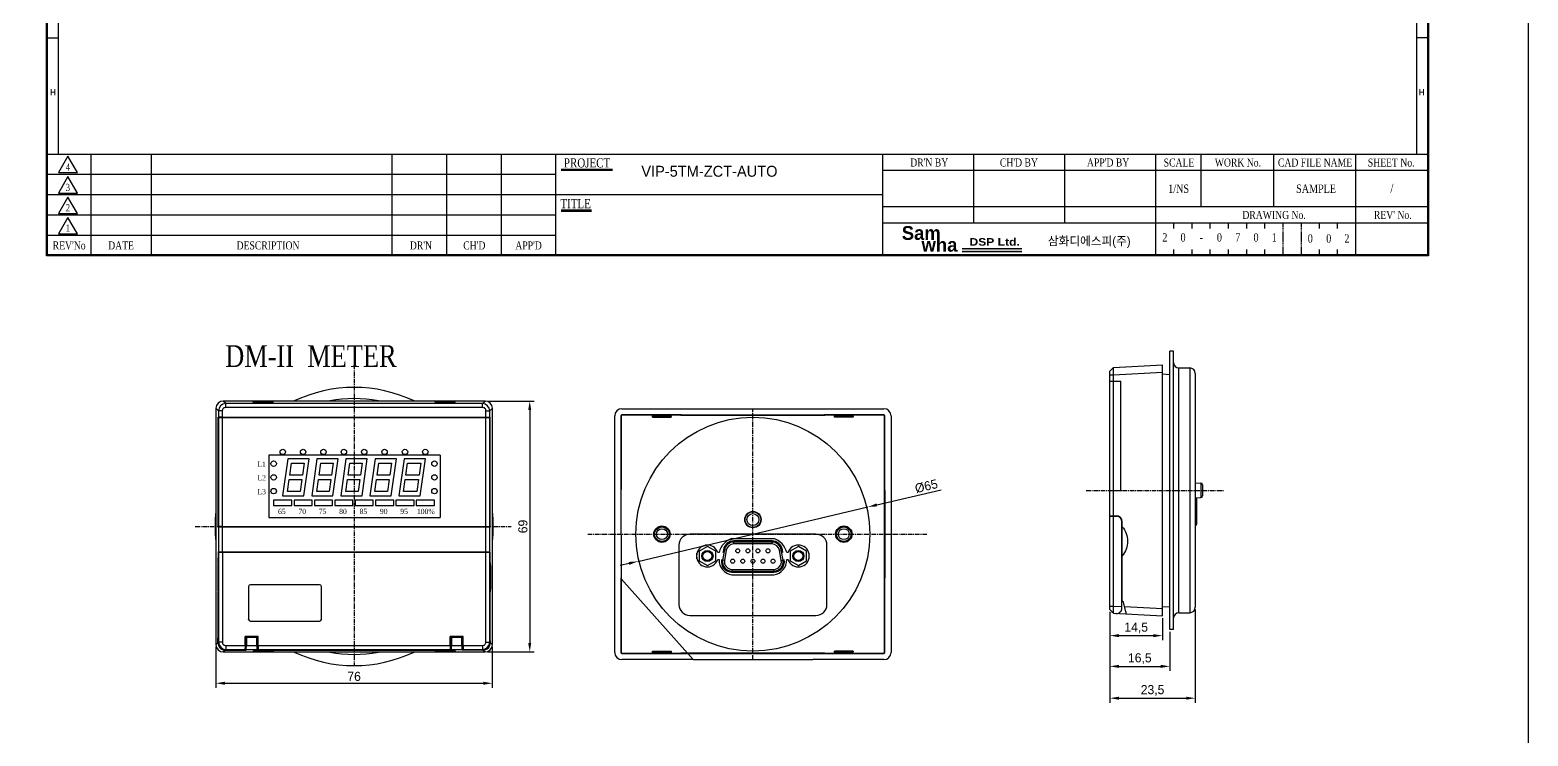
# Model space of a CAD drawing. Header units: millimetres. Extents: x 87 to 927, y 85 to 1088.
# Drawn here: x 515.2 to 927, y 572.7 to 766.8 of the extents above; entities that cross this region are included whole.
import ezdxf
from ezdxf.enums import TextEntityAlignment as Align

# ---------------------------------------------------------------- set-up
doc = ezdxf.new("R2010")
doc.units = ezdxf.units.MM
doc.linetypes.add('CENTER', pattern=[2, 1.25, -0.25, 0.25, -0.25])
doc.linetypes.add('HIDDEN', pattern=[0.375, 0.25, -0.125])
for name, color, linetype in [('02___PRT_ALL_AXES', 7, 'Continuous'), ('10', 1, 'Continuous'), ('20', 2, 'Continuous'), ('30', 3, 'Continuous'), ('40', 4, 'Continuous'), ('70', 7, 'Continuous'), ('ASHADE', 7, 'Continuous')]:
    doc.layers.add(name, color=color, linetype=linetype)
doc.styles.add('ghs', font='NGULIM.TTF')
doc.styles.add('SIMPLEX', font='SIMPLEX')
doc.styles.add('SS', font='batang.ttc', dxfattribs={"width": 0.8})
doc.styles.get("Standard").update_dxf_attribs({"font": 'BareunDotumPro1.ttf'})
doc.dimstyles.new('ISO-25', dxfattribs={"dimtxt": 2.5, "dimasz": 2.5, "dimexe": 1.25, "dimexo": 0.625, "dimtad": 1, "dimtxsty": 'Standard', "dimcen": 2.5, "dimadec": 0, "dimazin": 0, "dimtfac": 1, "dimtmove": 0, "dimatfit": 3, "dimfxl": 0, "dimarcsym": 0})

# ---------------------------------------------------------------- blocks, each defined once
blk = doc.blocks.new('*D7')
at = {"color": 0, "lineweight": -2}
for p, q in [((747.97, 636.27), (765.7, 640.46)), ((682.28, 620.76), (745.54, 635.7)), ((679.85, 620.19), (677.41, 619.61))]:
    blk.add_line(p, q, dxfattribs=at)
at = {"color": 0}
for points in [[(747.88, 636.68), (748.07, 635.87), (745.54, 635.7)], [(679.94, 619.78), (679.75, 620.59), (682.28, 620.76)]]:
    blk.add_solid(points, dxfattribs=at)
at = {"layer": 'Defpoints', "color": 0}
for p in [(745.54, 635.7), (682.28, 620.76)]:
    blk.add_point(p, dxfattribs=at)
at = {"color": 0, "insert": (761.59, 641.41), "char_height": 2.5, "attachment_point": 5, "rotation": 13.2846}
blk.add_mtext('%%c65', dxfattribs=at)
blk = doc.blocks.new('*D8')
at = {"color": 0, "lineweight": -2}
for p, q in [((812.04, 606.91), (812.04, 599.08)), ((826.54, 605.15), (826.54, 599.08)), ((814.54, 600.33), (824.04, 600.33))]:
    blk.add_line(p, q, dxfattribs=at)
at = {"color": 0}
for points in [[(814.54, 600.75), (814.54, 599.91), (812.04, 600.33)], [(824.04, 599.91), (824.04, 600.75), (826.54, 600.33)]]:
    blk.add_solid(points, dxfattribs=at)
at = {"layer": 'Defpoints', "color": 0}
for p in [(812.04, 607.53), (826.54, 605.77), (826.54, 600.33)]:
    blk.add_point(p, dxfattribs=at)
at = {"color": 0, "insert": (819.29, 602.44), "char_height": 2.5, "attachment_point": 5}
blk.add_mtext('14,5', dxfattribs=at)
blk = doc.blocks.new('*D9')
at = {"color": 0, "lineweight": -2}
for p, q in [((812.04, 606.91), (812.04, 590.64)), ((828.54, 601.4), (828.54, 590.64)), ((814.54, 591.89), (826.04, 591.89))]:
    blk.add_line(p, q, dxfattribs=at)
at = {"color": 0}
for points in [[(814.54, 592.3), (814.54, 591.47), (812.04, 591.89)], [(826.04, 591.47), (826.04, 592.3), (828.54, 591.89)]]:
    blk.add_solid(points, dxfattribs=at)
at = {"layer": 'Defpoints', "color": 0}
for p in [(812.04, 607.53), (828.54, 602.02), (828.54, 591.89)]:
    blk.add_point(p, dxfattribs=at)
at = {"color": 0, "insert": (820.29, 594), "char_height": 2.5, "attachment_point": 5}
blk.add_mtext('16,5', dxfattribs=at)
blk = doc.blocks.new('*D10')
at = {"color": 0, "lineweight": -2}
for p, q in [((812.04, 606.28), (812.04, 581.88)), ((835.54, 607.5), (835.54, 581.88)), ((814.54, 583.13), (833.04, 583.13))]:
    blk.add_line(p, q, dxfattribs=at)
at = {"color": 0}
for points in [[(814.54, 583.55), (814.54, 582.72), (812.04, 583.13)], [(833.04, 582.72), (833.04, 583.55), (835.54, 583.13)]]:
    blk.add_solid(points, dxfattribs=at)
at = {"layer": 'Defpoints', "color": 0}
for p in [(812.04, 606.91), (835.54, 608.12), (835.54, 583.13)]:
    blk.add_point(p, dxfattribs=at)
at = {"color": 0, "insert": (823.79, 585.25), "char_height": 2.5, "attachment_point": 5}
blk.add_mtext('23,5', dxfattribs=at)
blk = doc.blocks.new('*D11')
at = {"color": 0, "lineweight": -2}
for p, q in [((566.27, 597.21), (566.27, 585.99)), ((642.27, 597.21), (642.27, 585.99)), ((568.77, 587.24), (639.77, 587.24))]:
    blk.add_line(p, q, dxfattribs=at)
at = {"color": 0}
for points in [[(568.77, 587.66), (568.77, 586.82), (566.27, 587.24)], [(639.77, 586.82), (639.77, 587.66), (642.27, 587.24)]]:
    blk.add_solid(points, dxfattribs=at)
at = {"layer": 'Defpoints', "color": 0}
for p in [(566.27, 597.84), (642.27, 597.84), (642.27, 587.24)]:
    blk.add_point(p, dxfattribs=at)
at = {"color": 0, "insert": (604.27, 589.12), "char_height": 2.5, "attachment_point": 5}
blk.add_mtext('76', dxfattribs=at)
blk = doc.blocks.new('*D12')
at = {"color": 0, "lineweight": -2}
for p, q in [((640.9, 664.84), (653.81, 664.84)), ((652.56, 662.34), (652.56, 598.34)), ((640.9, 595.84), (653.81, 595.84))]:
    blk.add_line(p, q, dxfattribs=at)
at = {"color": 0}
for points in [[(652.97, 662.34), (652.14, 662.34), (652.56, 664.84)], [(652.14, 598.34), (652.97, 598.34), (652.56, 595.84)]]:
    blk.add_solid(points, dxfattribs=at)
at = {"layer": 'Defpoints', "color": 0}
for p in [(640.28, 664.84), (640.28, 595.84), (652.56, 595.84)]:
    blk.add_point(p, dxfattribs=at)
at = {"color": 0, "insert": (650.68, 630.34), "char_height": 2.5, "attachment_point": 5, "rotation": 90}
blk.add_mtext('69', dxfattribs=at)
blk = doc.blocks.new('makedsp')
at = {"layer": 'ASHADE'}
blk.add_hatch(color=5, dxfattribs=at).paths.add_polyline_path([(624.13, 175.72), (624.13, 176.66), (640.57, 176.66), (640.57, 175.72)])
at = {"layer": 'ASHADE', "color": 5}
for p, q in [((624.13, 176.66), (640.57, 176.66)), ((640.57, 175.72), (624.13, 175.72))]:
    blk.add_line(p, q, dxfattribs=at)
at = {"layer": 'ASHADE', "color": 20, "insert": (607.55, 182.79), "char_height": 3.7908, "width": 13.6224, "attachment_point": 1}
blk.add_mtext('{\\fPump Demi Bold LET|b0|i0|c0|p2;Sam}', dxfattribs=at)
at = {"layer": 'ASHADE', "color": 5, "insert": (612.98, 179.54), "char_height": 3.7908, "width": 13.6224, "attachment_point": 1}
blk.add_mtext('{\\fPump Demi Bold LET|b0|i0|c0|p2;wha}', dxfattribs=at)
at = {"layer": 'ASHADE', "insert": (626.15, 179.48), "char_height": 2.0792, "width": 16.1395, "attachment_point": 1}
blk.add_mtext('{\\fArial Black|b0|i0|c0|p34;DSP Ltd.}', dxfattribs=at)

msp = doc.modelspace()

# ---------------------------------------------------------------- linework, layer by layer
at = {"color": 1, "linetype": 'CENTER'}
for p, q in [((604.274, 674.946), (604.274, 592.088)), ((713.909, 593.729), (713.909, 662.729)), ((805.554, 640.274), (843.514, 640.274)), ((560.589, 630.338), (647.486, 630.338)), ((668.499, 628.229), (761.698, 628.229))]:
    msp.add_line(p, q, dxfattribs=at)
at = {"color": 7, "linetype": 'Continuous'}
for p, q in [((812.036, 673.014), (813.035, 674.067)), ((813.033, 674.066), (812.036, 673.014)), ((812.036, 670.35), (812.036, 673.014)), ((812.036, 672.069), (813.035, 672.069)), ((813.033, 674.066), (813.035, 674.067)), ((813.033, 674.065), (813.033, 674.066)), ((813.035, 674.067), (826.536, 674.774)), ((813.035, 672.069), (826.536, 672.777)), ((813.035, 670.342), (813.035, 672.069)), ((826.536, 605.774), (826.536, 674.774)), ((826.536, 672.274), (828.536, 672.169)), ((831.036, 606.624), (831.036, 673.924)), ((834.036, 673.924), (834.036, 606.624)), ((835.536, 672.424), (835.536, 608.124)), ((812.036, 670.35), (815.036, 670.324)), ((812.036, 670.248), (815.036, 670.274)), ((812.036, 640.3), (812.036, 670.248)), ((813.035, 640.292), (813.035, 670.257)), ((814.236, 670.267), (814.236, 670.331)), ((815.036, 640.224), (815.036, 670.324)), ((568.979, 664.13), (568.272, 664.838)), ((640.277, 664.838), (568.272, 664.838)), ((568.979, 663.078), (568.979, 664.13)), ((639.57, 664.13), (568.979, 664.13)), ((576.524, 664.565), (576.524, 664.631)), ((576.524, 664.631), (582.024, 664.631)), ((576.524, 664.565), (582.024, 664.565)), ((582.024, 664.565), (582.024, 664.631)), ((626.524, 664.565), (626.524, 664.631)), ((626.524, 664.631), (632.024, 664.631)), ((626.524, 664.565), (632.024, 664.565)), ((632.024, 664.565), (632.024, 664.631)), ((639.57, 664.13), (640.277, 664.838)), ((639.57, 663.078), (639.57, 664.13)), ((566.274, 662.841), (566.274, 597.835)), ((566.982, 662.133), (566.274, 662.841)), ((566.982, 660.405), (566.877, 660.388)), ((566.877, 630.288), (566.877, 660.388)), ((566.877, 660.388), (577.435, 660.388)), ((566.877, 660.338), (566.982, 660.32)), ((566.877, 660.338), (577.524, 660.338)), ((566.982, 662.133), (566.982, 660.405)), ((568.034, 662.133), (566.982, 662.133)), ((568.034, 660.414), (566.982, 660.405)), ((566.982, 660.32), (566.982, 630.355)), ((568.034, 660.312), (566.982, 660.32)), ((568.034, 662.133), (568.034, 660.414)), ((568.034, 660.414), (640.514, 660.414)), ((568.034, 660.312), (568.034, 630.364)), ((568.034, 660.312), (640.514, 660.312)), ((639.57, 663.078), (568.979, 663.078)), ((577.435, 660.388), (577.449, 660.395)), ((577.435, 660.388), (577.435, 660.338)), ((577.449, 660.395), (581.099, 660.395)), ((577.524, 660.388), (577.524, 660.338)), ((577.538, 660.388), (577.538, 660.331)), ((577.538, 660.331), (581.01, 660.331)), ((581.01, 660.331), (581.01, 660.388)), ((581.024, 660.338), (581.024, 660.388)), ((581.024, 660.338), (602.524, 660.338)), ((581.114, 660.388), (581.099, 660.395)), ((581.114, 660.388), (581.114, 660.338)), ((581.114, 660.388), (602.435, 660.388)), ((602.435, 660.388), (602.449, 660.395)), ((602.435, 660.388), (602.435, 660.338)), ((602.449, 660.395), (606.099, 660.395)), ((602.524, 660.388), (602.524, 660.338)), ((602.538, 660.388), (602.538, 660.331)), ((602.538, 660.331), (606.01, 660.331)), ((606.01, 660.331), (606.01, 660.395)), ((606.024, 660.338), (606.024, 660.388)), ((606.024, 660.338), (627.524, 660.338)), ((606.114, 660.388), (606.099, 660.395)), ((606.114, 660.388), (606.114, 660.338)), ((606.114, 660.388), (627.435, 660.388)), ((627.435, 660.388), (627.449, 660.395)), ((627.435, 660.388), (627.435, 660.338)), ((627.449, 660.395), (631.099, 660.395)), ((627.524, 660.388), (627.524, 660.338)), ((627.538, 660.388), (627.538, 660.331)), ((627.538, 660.331), (631.01, 660.331)), ((631.01, 660.331), (631.01, 660.395)), ((631.024, 660.338), (631.024, 660.388)), ((631.024, 660.338), (641.672, 660.338)), ((631.114, 660.388), (631.099, 660.395)), ((631.114, 660.388), (631.114, 660.338)), ((631.114, 660.388), (641.672, 660.388)), ((640.514, 660.414), (640.514, 662.133)), ((640.514, 662.133), (641.567, 662.133)), ((640.514, 660.414), (641.567, 660.405)), ((640.514, 660.312), (641.567, 660.32)), ((640.514, 630.364), (640.514, 660.312)), ((641.567, 662.133), (642.274, 662.841)), ((641.567, 660.405), (641.567, 662.133)), ((641.567, 660.405), (641.672, 660.388)), ((641.672, 660.338), (641.567, 660.32)), ((641.567, 630.355), (641.567, 660.32)), ((641.672, 630.288), (641.672, 660.388)), ((642.274, 597.835), (642.274, 662.841)), ((675.909, 632.403), (675.909, 660.731)), ((677.611, 660.727), (677.611, 640.23)), ((677.686, 660.652), (677.611, 660.727)), ((677.686, 660.727), (677.686, 640.466)), ((677.906, 662.729), (697.444, 662.729)), ((677.986, 660.951), (677.911, 661.026)), ((694.242, 661.026), (677.911, 661.026)), ((686.339, 660.951), (677.911, 660.951)), ((686.339, 660.392), (686.339, 660.951)), ((686.374, 660.847), (686.339, 660.951)), ((686.374, 660.567), (686.339, 660.392)), ((686.339, 660.392), (691.479, 660.392)), ((686.374, 660.567), (686.374, 660.847)), ((691.444, 660.819), (686.374, 660.819)), ((686.392, 660.754), (686.374, 660.754)), ((686.374, 660.654), (686.392, 660.742)), ((686.392, 660.742), (686.392, 660.819)), ((686.392, 660.742), (691.426, 660.742)), ((691.426, 660.742), (691.426, 660.819)), ((691.444, 660.754), (691.426, 660.754)), ((691.444, 660.654), (691.426, 660.742)), ((691.444, 660.847), (691.479, 660.951)), ((691.444, 660.567), (691.444, 660.847)), ((691.444, 660.567), (691.479, 660.392)), ((691.479, 660.392), (691.479, 660.951)), ((694.109, 660.951), (691.479, 660.951)), ((730.374, 662.729), (749.912, 662.729)), ((749.907, 661.026), (733.576, 661.026)), ((736.339, 660.951), (733.709, 660.951)), ((736.339, 660.392), (736.339, 660.951)), ((736.374, 660.847), (736.339, 660.951)), ((736.374, 660.567), (736.339, 660.392)), ((741.479, 660.392), (736.339, 660.392)), ((736.374, 660.567), (736.374, 660.847)), ((741.444, 660.819), (736.374, 660.819)), ((736.392, 660.754), (736.374, 660.754)), ((736.374, 660.654), (736.392, 660.742)), ((736.392, 660.742), (736.392, 660.819)), ((741.426, 660.742), (736.392, 660.742)), ((741.426, 660.742), (741.426, 660.819)), ((741.444, 660.754), (741.426, 660.754)), ((741.444, 660.654), (741.426, 660.742)), ((741.444, 660.847), (741.479, 660.951)), ((741.444, 660.567), (741.444, 660.847)), ((741.444, 660.567), (741.479, 660.392)), ((749.907, 660.951), (741.479, 660.951)), ((741.479, 660.392), (741.479, 660.951)), ((749.832, 660.951), (749.907, 661.026)), ((750.132, 660.652), (750.207, 660.727)), ((750.132, 640.466), (750.132, 660.727)), ((750.207, 640.23), (750.207, 660.727)), ((751.909, 660.731), (751.909, 632.403)), ((580.821, 649.934), (580.821, 633.088)), ((627.927, 649.934), (580.821, 649.934)), ((627.927, 649.934), (627.927, 632.848)), ((812.036, 640.3), (815.036, 640.274)), ((812.036, 640.198), (815.036, 640.224)), ((812.036, 633.274), (812.036, 640.198)), ((813.035, 633.274), (813.035, 640.207)), ((814.236, 640.217), (814.236, 640.281)), ((814.985, 640.224), (815.036, 640.274)), ((835.536, 642.309), (837.045, 642.283)), ((837.045, 642.283), (837.045, 638.266)), ((837.536, 641.783), (837.536, 638.766)), ((835.536, 638.239), (837.045, 638.266)), ((835.836, 637.944), (835.836, 630.944)), ((566.877, 630.338), (566.982, 630.355)), ((566.877, 630.338), (572.774, 630.338)), ((566.982, 630.27), (566.877, 630.288)), ((566.877, 630.288), (572.698, 630.288)), ((568.034, 630.364), (566.982, 630.355)), ((566.982, 630.27), (566.982, 623.338)), ((568.034, 630.262), (566.982, 630.27)), ((568.034, 630.364), (640.514, 630.364)), ((568.034, 630.262), (568.034, 623.338)), ((568.034, 630.262), (640.514, 630.262)), ((572.698, 630.288), (572.698, 630.338)), ((572.698, 630.288), (572.713, 630.28)), ((572.713, 630.28), (575.835, 630.28)), ((572.774, 630.338), (572.775, 630.282)), ((572.788, 630.345), (572.788, 630.288)), ((572.788, 630.345), (575.76, 630.345)), ((575.76, 630.288), (575.76, 630.345)), ((575.774, 630.338), (575.773, 630.282)), ((575.774, 630.338), (602.774, 630.338)), ((575.85, 630.288), (575.835, 630.28)), ((575.85, 630.288), (575.85, 630.338)), ((575.85, 630.288), (602.698, 630.288)), ((580.821, 632.788), (627.927, 632.788)), ((602.698, 630.288), (602.698, 630.338)), ((602.698, 630.288), (602.713, 630.28)), ((602.713, 630.28), (605.835, 630.28)), ((602.775, 630.282), (602.774, 630.338)), ((602.788, 630.345), (602.788, 630.28)), ((602.788, 630.345), (605.76, 630.345)), ((605.76, 630.288), (605.76, 630.345)), ((605.774, 630.338), (605.773, 630.282)), ((605.774, 630.338), (632.774, 630.338)), ((605.85, 630.288), (605.835, 630.28)), ((605.85, 630.288), (605.85, 630.338)), ((605.85, 630.288), (632.698, 630.288)), ((632.698, 630.288), (632.698, 630.338)), ((632.698, 630.288), (632.713, 630.28)), ((632.713, 630.28), (635.835, 630.28)), ((632.775, 630.282), (632.774, 630.338)), ((632.788, 630.345), (635.76, 630.345)), ((632.788, 630.345), (632.788, 630.28)), ((635.76, 630.288), (635.76, 630.345)), ((635.773, 630.282), (635.774, 630.338)), ((635.774, 630.338), (641.672, 630.338)), ((635.85, 630.288), (635.835, 630.28)), ((635.85, 630.288), (635.85, 630.338)), ((635.85, 630.288), (641.672, 630.288)), ((640.514, 630.364), (641.567, 630.355)), ((640.514, 630.262), (641.567, 630.27)), ((640.514, 623.338), (640.514, 630.262)), ((641.672, 630.338), (641.567, 630.355)), ((641.567, 630.27), (641.672, 630.288)), ((641.567, 623.338), (641.567, 630.27)), ((812.036, 633.274), (813.836, 633.274)), ((812.036, 607.534), (812.036, 633.174)), ((812.036, 633.174), (813.912, 633.141)), ((813.035, 608.479), (813.035, 633.157)), ((813.836, 633.141), (813.836, 633.274)), ((814.126, 633.121), (814.126, 633.248)), ((815.3, 632.319), (815.223, 632.315)), ((815.386, 607.939), (815.386, 631.642)), ((815.436, 631.022), (815.386, 631.024)), ((815.436, 609.767), (815.436, 631.674)), ((731.259, 628.229), (696.559, 628.229)), ((719.165, 626.359), (708.653, 626.359)), ((719.165, 626.059), (708.653, 626.059)), ((708.653, 625.559), (708.653, 626.059)), ((719.165, 625.559), (719.165, 626.059)), ((566.94, 623.338), (641.609, 623.338)), ((566.957, 623.205), (567.003, 623.22)), ((567.003, 623.22), (568.055, 623.238)), ((567.003, 623.22), (567.003, 598.543)), ((568.055, 623.238), (568.055, 598.543)), ((568.055, 623.238), (640.493, 623.238)), ((568.628, 623.311), (568.628, 623.238)), ((568.927, 623.338), (568.927, 623.238)), ((639.621, 623.238), (639.621, 623.338)), ((639.921, 623.238), (639.921, 623.311)), ((640.493, 623.238), (641.546, 623.22)), ((640.493, 598.543), (640.493, 623.238)), ((641.592, 623.205), (641.546, 623.22)), ((641.546, 598.543), (641.546, 623.22)), ((675.909, 595.726), (675.909, 624.054)), ((693.559, 625.229), (693.559, 608.879)), ((701.409, 624.854), (699.136, 623.541)), ((699.136, 623.541), (699.136, 620.916)), ((703.682, 623.541), (701.409, 624.854)), ((703.682, 620.916), (703.682, 623.541)), ((706.092, 623.91), (705.598, 621.11)), ((705.797, 623.962), (705.667, 623.229)), ((706.585, 623.823), (706.091, 621.023)), ((706.585, 623.823), (706.092, 623.91)), ((719.165, 625.559), (708.653, 625.559)), ((721.233, 623.823), (721.726, 623.91)), ((721.727, 621.023), (721.233, 623.823)), ((722.219, 621.11), (721.726, 623.91)), ((722.151, 623.229), (722.021, 623.962)), ((726.409, 624.854), (724.136, 623.541)), ((724.136, 623.541), (724.136, 620.916)), ((728.682, 623.541), (726.409, 624.854)), ((728.682, 620.916), (728.682, 623.541)), ((734.259, 608.879), (734.259, 625.229)), ((751.909, 624.054), (751.909, 595.726)), ((566.856, 620.338), (566.856, 621.738)), ((566.856, 621.738), (566.88, 621.738)), ((566.88, 621.705), (566.88, 598.419)), ((641.669, 621.738), (641.693, 621.738)), ((641.669, 598.419), (641.669, 621.705)), ((641.693, 620.338), (641.693, 621.738)), ((699.136, 620.916), (701.409, 619.604)), ((701.409, 619.604), (703.682, 620.916)), ((705.315, 621.229), (705.303, 621.162)), ((706.091, 621.023), (705.598, 621.11)), ((708.159, 618.559), (719.659, 618.559)), ((708.159, 618.559), (708.159, 618.059)), ((708.159, 618.059), (719.659, 618.059)), ((719.659, 618.559), (719.659, 618.059)), ((721.727, 621.023), (722.219, 621.11)), ((724.136, 620.916), (726.409, 619.604)), ((726.409, 619.604), (728.682, 620.916)), ((575.269, 613.822), (575.274, 613.817)), ((575.269, 613.822), (575.269, 604.812)), ((575.274, 613.817), (575.274, 604.817)), ((575.769, 614.322), (575.774, 614.317)), ((594.78, 614.322), (575.769, 614.322)), ((594.774, 614.317), (575.774, 614.317)), ((594.78, 614.322), (594.774, 614.317)), ((595.28, 613.822), (595.274, 613.817)), ((595.274, 604.817), (595.274, 613.817)), ((595.28, 604.812), (595.28, 613.822)), ((677.611, 616.227), (677.611, 595.731)), ((677.686, 615.991), (677.686, 595.731)), ((708.159, 617.759), (719.659, 617.759)), ((750.132, 595.731), (750.132, 615.991)), ((750.207, 595.731), (750.207, 616.227)), ((566.856, 599.831), (566.856, 612.338)), ((641.693, 599.831), (641.693, 612.338)), ((815.386, 610.362), (815.436, 610.36)), ((815.386, 609.862), (815.436, 609.861)), ((815.809, 609.525), (815.436, 609.767)), ((696.559, 605.879), (731.259, 605.879)), ((812.036, 608.479), (813.035, 608.479)), ((812.036, 607.534), (813.035, 606.482)), ((812.547, 606.995), (812.741, 606.791)), ((812.741, 606.791), (813.033, 606.483)), ((813.035, 606.482), (813.033, 606.483)), ((813.033, 606.483), (813.033, 606.483)), ((813.035, 608.479), (815.386, 608.356)), ((813.035, 606.482), (826.536, 605.774)), ((816.436, 606.914), (815.809, 609.525)), ((816.099, 608.318), (826.536, 607.771)), ((816.436, 606.914), (816.436, 606.304)), ((826.536, 608.274), (828.536, 608.379)), ((575.269, 604.812), (575.274, 604.817)), ((575.769, 604.312), (575.774, 604.317)), ((575.769, 604.312), (594.78, 604.312)), ((575.774, 604.317), (594.774, 604.317)), ((594.78, 604.312), (594.774, 604.317)), ((595.28, 604.812), (595.274, 604.817)), ((566.821, 598.382), (566.274, 597.835)), ((566.821, 598.382), (566.837, 599.588)), ((566.837, 599.588), (566.856, 599.831)), ((566.88, 599.588), (566.837, 599.588)), ((566.856, 599.831), (566.88, 599.831)), ((567.003, 598.543), (566.88, 598.419)), ((568.055, 598.543), (567.003, 598.543)), ((569, 597.598), (569, 596.545)), ((569, 597.598), (574.274, 597.598)), ((574.274, 597.598), (574.257, 596.545)), ((574.274, 597.598), (574.274, 600.124)), ((577.874, 600.124), (574.274, 600.124)), ((574.274, 599.97), (574.615, 599.97)), ((574.592, 599.924), (574.274, 599.924)), ((574.274, 599.831), (574.592, 599.831)), ((574.585, 599.588), (574.274, 599.588)), ((574.274, 598.824), (574.62, 598.824)), ((574.274, 597.624), (574.62, 597.624)), ((574.574, 596.977), (574.577, 597.624)), ((574.582, 598.824), (574.585, 599.588)), ((574.585, 599.588), (574.592, 599.831)), ((574.592, 599.924), (574.615, 599.97)), ((574.592, 599.831), (574.592, 599.924)), ((574.62, 600.124), (574.62, 599.879)), ((574.62, 599.879), (574.651, 599.848)), ((577.529, 599.879), (574.62, 599.879)), ((574.634, 596.545), (574.651, 597.598)), ((574.651, 599.848), (574.651, 597.598)), ((577.498, 599.848), (574.651, 599.848)), ((574.651, 597.598), (577.498, 597.598)), ((577.529, 599.879), (577.498, 599.848)), ((577.498, 597.598), (577.498, 599.848)), ((577.498, 597.598), (577.515, 596.545)), ((577.529, 599.879), (577.529, 600.124)), ((577.557, 599.924), (577.534, 599.97)), ((577.534, 599.97), (577.874, 599.97)), ((577.557, 599.924), (577.557, 599.831)), ((577.874, 599.924), (577.557, 599.924)), ((577.563, 599.588), (577.557, 599.831)), ((577.557, 599.831), (577.874, 599.831)), ((577.574, 596.977), (577.563, 599.588)), ((577.563, 599.588), (577.874, 599.588)), ((577.874, 597.598), (577.874, 600.124)), ((577.874, 597.598), (630.674, 597.598)), ((577.874, 597.598), (577.892, 596.545)), ((630.674, 597.598), (630.657, 596.545)), ((634.274, 600.124), (630.674, 600.124)), ((630.674, 597.598), (630.674, 600.124)), ((630.674, 599.97), (631.015, 599.97)), ((630.992, 599.924), (630.674, 599.924)), ((630.674, 599.831), (630.992, 599.831)), ((630.674, 599.588), (630.985, 599.588)), ((630.974, 596.977), (630.985, 599.588)), ((630.985, 599.588), (630.992, 599.831)), ((630.992, 599.924), (631.015, 599.97)), ((630.992, 599.831), (630.992, 599.924)), ((631.02, 600.124), (631.02, 599.879)), ((633.929, 599.879), (631.02, 599.879)), ((631.02, 599.879), (631.051, 599.848)), ((631.034, 596.545), (631.051, 597.598)), ((633.898, 599.848), (631.051, 599.848)), ((631.051, 599.848), (631.051, 597.598)), ((631.051, 597.598), (633.898, 597.598)), ((633.929, 599.879), (633.898, 599.848)), ((633.898, 597.598), (633.898, 599.848)), ((633.898, 597.598), (633.915, 596.545)), ((633.929, 599.879), (633.929, 600.124)), ((634.274, 598.824), (633.929, 598.824)), ((634.274, 597.624), (633.929, 597.624)), ((633.934, 599.97), (634.274, 599.97)), ((633.957, 599.924), (633.934, 599.97)), ((634.274, 599.924), (633.957, 599.924)), ((633.957, 599.924), (633.957, 599.831)), ((634.274, 599.831), (633.957, 599.831)), ((633.963, 599.588), (633.957, 599.831)), ((633.963, 599.588), (634.274, 599.588)), ((633.967, 598.824), (633.963, 599.588)), ((633.974, 596.977), (633.972, 597.624)), ((634.274, 597.598), (634.274, 600.124)), ((634.274, 597.598), (639.549, 597.598)), ((634.274, 597.598), (634.292, 596.545)), ((639.549, 597.598), (639.549, 596.545)), ((640.493, 598.543), (641.546, 598.543)), ((641.546, 598.543), (641.669, 598.419)), ((641.693, 599.831), (641.669, 599.831)), ((641.669, 599.588), (641.712, 599.588)), ((641.712, 599.588), (641.693, 599.831)), ((641.727, 598.382), (641.712, 599.588)), ((641.727, 598.382), (642.274, 597.835)), ((567.539, 596.977), (567.363, 596.977)), ((568.801, 596.367), (568.272, 595.838)), ((568.272, 595.838), (640.277, 595.838)), ((568.801, 596.367), (574.574, 596.367)), ((568.865, 596.503), (568.96, 596.505)), ((569, 596.545), (568.96, 596.505)), ((568.96, 596.505), (574.243, 596.505)), ((568.96, 596.503), (574.242, 596.503)), ((569, 596.545), (574.257, 596.545)), ((574.243, 596.505), (574.242, 596.503)), ((574.243, 596.505), (574.257, 596.545)), ((574.574, 596.977), (574.264, 596.977)), ((574.574, 596.367), (574.574, 596.977)), ((574.634, 596.545), (574.574, 596.367)), ((574.634, 596.545), (577.515, 596.545)), ((576.524, 596.11), (582.024, 596.11)), ((576.524, 596.11), (576.524, 596.045)), ((576.524, 596.045), (582.024, 596.045)), ((577.574, 596.367), (577.515, 596.545)), ((577.574, 596.977), (577.885, 596.977)), ((577.574, 596.367), (577.574, 596.977)), ((577.574, 596.367), (630.974, 596.367)), ((577.905, 596.505), (577.892, 596.545)), ((577.892, 596.545), (630.657, 596.545)), ((577.905, 596.505), (577.907, 596.503)), ((577.905, 596.505), (630.643, 596.505)), ((577.907, 596.503), (630.642, 596.503)), ((582.024, 596.11), (582.024, 596.045)), ((626.524, 596.11), (632.024, 596.11)), ((626.524, 596.11), (626.524, 596.045)), ((626.524, 596.045), (632.024, 596.045)), ((630.643, 596.505), (630.642, 596.503)), ((630.657, 596.545), (630.643, 596.505)), ((630.664, 596.977), (630.974, 596.977)), ((630.974, 596.367), (630.974, 596.977)), ((631.034, 596.545), (630.974, 596.367)), ((631.034, 596.545), (633.915, 596.545)), ((632.024, 596.11), (632.024, 596.045)), ((633.974, 596.367), (633.915, 596.545)), ((633.974, 596.977), (634.285, 596.977)), ((633.974, 596.367), (633.974, 596.977)), ((639.748, 596.367), (633.974, 596.367)), ((634.292, 596.545), (639.549, 596.545)), ((634.292, 596.545), (634.305, 596.505)), ((634.305, 596.505), (639.589, 596.505)), ((634.305, 596.505), (634.307, 596.503)), ((634.307, 596.503), (639.589, 596.503)), ((639.549, 596.545), (639.589, 596.505)), ((639.589, 596.505), (639.684, 596.503)), ((639.748, 596.367), (640.277, 595.838)), ((641.01, 596.977), (641.185, 596.977)), ((677.686, 595.806), (677.611, 595.731)), ((697.444, 593.729), (677.906, 593.729)), ((677.911, 595.506), (686.339, 595.506)), ((677.986, 595.506), (677.911, 595.431)), ((677.911, 595.431), (694.242, 595.431)), ((686.339, 596.066), (691.479, 596.066)), ((686.339, 596.066), (686.374, 595.891)), ((686.339, 595.506), (686.339, 596.066)), ((686.374, 595.611), (686.339, 595.506)), ((686.374, 595.611), (686.374, 595.891)), ((686.374, 595.803), (686.392, 595.716)), ((686.392, 595.704), (686.374, 595.704)), ((691.444, 595.638), (686.374, 595.638)), ((686.392, 595.716), (691.426, 595.716)), ((686.392, 595.638), (686.392, 595.716)), ((691.444, 595.803), (691.426, 595.716)), ((691.426, 595.638), (691.426, 595.716)), ((691.444, 595.704), (691.426, 595.704)), ((691.479, 596.066), (691.444, 595.891)), ((691.444, 595.611), (691.444, 595.891)), ((691.444, 595.611), (691.479, 595.506)), ((691.479, 595.506), (691.479, 596.066)), ((691.479, 595.506), (694.109, 595.506)), ((749.912, 593.729), (730.374, 593.729)), ((733.576, 595.431), (749.907, 595.431)), ((733.709, 595.506), (736.339, 595.506)), ((741.479, 596.066), (736.339, 596.066)), ((736.339, 596.066), (736.374, 595.891)), ((736.339, 595.506), (736.339, 596.066)), ((736.374, 595.611), (736.339, 595.506)), ((736.374, 595.611), (736.374, 595.891)), ((736.374, 595.803), (736.392, 595.716)), ((736.392, 595.704), (736.374, 595.704)), ((741.444, 595.638), (736.374, 595.638)), ((741.426, 595.716), (736.392, 595.716)), ((736.392, 595.638), (736.392, 595.716)), ((741.444, 595.803), (741.426, 595.716)), ((741.426, 595.638), (741.426, 595.716)), ((741.444, 595.704), (741.426, 595.704)), ((741.479, 596.066), (741.444, 595.891)), ((741.444, 595.611), (741.444, 595.891)), ((741.444, 595.611), (741.479, 595.506)), ((741.479, 595.506), (741.479, 596.066)), ((741.479, 595.506), (749.907, 595.506)), ((749.832, 595.506), (749.907, 595.431)), ((750.132, 595.806), (750.207, 595.731))]:
    msp.add_line(p, q, dxfattribs=at)
for p, q in [((694.109, 660.951), (733.709, 660.951)), ((694.242, 661.026), (733.576, 661.026)), ((697.444, 662.729), (730.374, 662.729)), ((677.611, 640.23), (677.686, 615.991)), ((750.132, 615.991), (750.132, 640.466)), ((750.207, 640.23), (750.207, 616.227)), ((580.821, 633.088), (580.821, 632.788)), ((675.909, 624.054), (675.909, 632.403)), ((751.909, 632.403), (751.909, 624.054)), ((677.686, 615.991), (697.444, 593.729)), ((733.709, 595.506), (694.109, 595.506)), ((694.242, 595.431), (733.576, 595.431)), ((697.444, 593.729), (730.374, 593.729))]:
    msp.add_line(p, q)
at = {"color": 1, "linetype": 'Continuous'}
for p, q in [((708.159, 627.059), (719.659, 627.059)), ((704.609, 623.229), (704.237, 623.229)), ((723.581, 623.229), (723.209, 623.229)), ((704.237, 621.229), (704.609, 621.229)), ((722.515, 621.162), (722.503, 621.229)), ((723.209, 621.229), (723.581, 621.229)), ((708.159, 617.059), (719.659, 617.059))]:
    msp.add_line(p, q, dxfattribs=at)
msp.add_lwpolyline([(87.106, 988.9), (927.022, 988.9), (927.022, 407.862), (87.106, 407.862)], close=True)
at = {"color": 7, "linetype": 'Continuous'}
for centre, radius in [((713.909, 628.229), 32.15), ((713.909, 632.229), 2.15), ((688.909, 628.229), 2.052), ((688.909, 628.229), 2.009), ((713.909, 632.229), 1.65), ((738.909, 628.229), 2.052), ((738.909, 628.229), 2.009), ((688.909, 628.229), 1.509), ((738.909, 628.229), 1.509), ((701.409, 622.229), 1.55), ((701.409, 622.229), 1.25), ((709.759, 623.649), 0.55), ((712.529, 623.649), 0.55), ((715.289, 623.649), 0.55), ((718.059, 623.649), 0.55), ((726.409, 622.229), 1.55), ((726.409, 622.229), 1.25), ((708.369, 620.809), 0.55), ((711.139, 620.809), 0.55), ((713.909, 620.809), 0.55), ((716.679, 620.809), 0.55), ((719.449, 620.809), 0.55)]:
    msp.add_circle(centre, radius, dxfattribs=at)
for centre, radius, start, end in [((831.036, 675.424), 1.5, 180, 270), ((834.036, 672.424), 1.5, 0, 90), ((568.982, 662.13), 2, 90.08421, 179.91579), ((604.274, 630.338), 35.15, 79.07725, 100.92275), ((639.567, 662.13), 2, 0.08421, 89.91579), ((677.911, 660.727), 0.225, 89.98645, 180.01355), ((749.907, 660.727), 0.225, 359.98645, 90.01355), ((837.036, 641.783), 0.5, 0, 89), ((837.036, 638.766), 0.5, 271, 0), ((835.336, 637.944), 0.5, 0, 36.70142), ((813.836, 631.674), 1.6, 0, 90), ((813.886, 631.642), 1.5, 0, 89), ((835.336, 630.944), 0.5, 293.60704, 0), ((696.559, 625.229), 3, 90, 180), ((708.653, 623.459), 2.9, 90, 170), ((708.653, 623.459), 2.6, 90, 170), ((719.165, 623.459), 2.9, 10, 90), ((719.165, 623.459), 2.6, 10, 90), ((731.259, 625.229), 3, 0, 90), ((708.653, 623.459), 2.1, 90, 170), ((719.165, 623.459), 2.1, 10, 90), ((555.892, 616.379), 11.657, 19.4695, 19.85245), ((652.657, 616.379), 11.657, 160.14755, 160.5305), ((708.159, 620.659), 2.9, 170, 270), ((708.159, 620.659), 2.6, 170, 270), ((708.159, 620.659), 2.1, 170, 270), ((719.659, 620.659), 2.6, 270, 10), ((719.659, 620.659), 2.1, 270, 10), ((555.899, 616.294), 11.65, 340.14755, 340.53109), ((652.65, 616.294), 11.65, 199.46891, 199.85245), ((696.559, 608.879), 3, 180, 270), ((731.259, 608.879), 3, 270, 0), ((813.886, 607.939), 1.5, 267, 0), ((831.036, 605.124), 1.5, 90, 180), ((834.036, 608.124), 1.5, 270, 0), ((569.003, 598.546), 2, 180.08421, 269.91579), ((639.546, 598.546), 2, 270.08421, 359.91579), ((604.274, 630.338), 35.15, 259.07725, 280.92275), ((677.911, 595.731), 0.225, 179.98645, 270.01355), ((749.907, 595.731), 0.225, 269.98645, 0.01355)]:
    msp.add_arc(centre, radius, start, end, dxfattribs=at)
at = {"color": 1, "linetype": 'Continuous'}
for centre, radius, start, end in [((709.82, 621.959), 5.364, 108.04142, 166.30414), ((717.998, 621.959), 5.364, 13.69586, 71.95858), ((701.409, 622.229), 3, 19.47122, 340.52878), ((726.409, 622.229), 3, 199.47122, 160.52878), ((708.745, 621.154), 4.137, 178.96339, 261.85337), ((719.073, 621.154), 4.137, 278.14663, 1.03661)]:
    msp.add_arc(centre, radius, start, end, dxfattribs=at)
at = {"color": 0, "linetype": 'Continuous'}
msp.add_arc((719.659, 620.659), 2.9, 270, 10, dxfattribs=at)
at = {"color": 7, "linetype": 'Continuous'}
for centre, major_axis, ratio, start_param, end_param in [((568.277, 662.835), (1.418, -1.418), 0.9972647, 2.357564, 3.9256213), ((640.272, 662.835), (1.418, 1.418), 0.9972647, -0.7840286, 0.7840286), ((677.912, 660.726), (1.418, -1.418), 0.9972647, 2.357564, 3.9256213), ((677.912, 660.726), (0.213, -0.213), 0.9972647, 8.6407493, 10.2088066), ((749.906, 660.726), (-0.213, -0.213), 0.9972647, 8.6407493, 10.2088066), ((749.906, 660.726), (-1.418, -1.418), 0.9972647, 2.357564, 3.9256213), ((566.94, 621.738), (0, 1.6), 0.0524078, 0, 1.5707963), ((566.958, 621.705), (0, 1.5), 0.0524078, 6.3006386, 7.8539816), ((568.638, 621.738), (0, 1.6), 0.0349208, 0.1819588, 0.3537786), ((639.911, 621.738), (0, 1.6), 0.0349208, -0.3537841, -0.1819588), ((641.59, 621.705), (0, 1.5), 0.0524078, -1.5707963, -0.0174533), ((641.609, 621.738), (0, 1.6), 0.0524078, -1.5707963, 0), ((575.769, 613.822), (0.354, -0.354), 0.9996955, 2.3563468, 3.9268385), ((575.774, 613.817), (0.354, -0.354), 0.9996955, 2.3563468, 3.9268385), ((594.774, 613.817), (-0.354, -0.354), 0.9996955, 2.3563468, 3.9268385), ((594.78, 613.822), (0.354, 0.354), 0.9996955, -0.7852459, 0.7852459), ((575.769, 604.812), (0.354, 0.354), 0.9996955, 2.3563468, 3.9268385), ((575.774, 604.817), (0.354, 0.354), 0.9996955, 2.3563468, 3.9268385), ((594.774, 604.817), (-0.354, 0.354), 0.9996955, 2.3563468, 3.9268385), ((594.78, 604.812), (-0.354, 0.354), 0.9996955, -3.9268385, -2.3563468), ((568.277, 597.841), (1.418, 1.418), 0.9972647, -3.9256213, -2.357564), ((568.824, 598.388), (0.876, 1.838), 0.9802708, -4.2724963, -3.506276), ((568.882, 598.425), (1.418, 1.418), 0.9972647, 2.357564, 2.5671651), ((574.62, 598.224), (0, 0.7), 0.0174551, -3.6798354, 0.5382428), ((574.614, 600.27), (0, 0.3), 0.0174551, -3.1066861, -2.0799773), ((577.534, 600.27), (0, 0.3), 0.0174551, -4.203208, -3.1764992), ((631.014, 600.27), (0, 0.3), 0.0174551, -3.1066861, -2.0799773), ((633.929, 598.224), (0, 0.7), 0.0174551, -0.5382428, 3.6798354), ((633.934, 600.27), (0, 0.3), 0.0174551, -4.203208, -3.1764992), ((640.272, 597.841), (1.418, -1.418), 0.9972647, -0.7840286, 0.7840286), ((639.725, 598.388), (-0.876, 1.838), 0.9802708, -2.7769093, -2.010689), ((639.666, 598.425), (-1.418, 1.418), 0.9972647, -2.5671651, -2.357564), ((568.806, 598.37), (1.418, 1.418), 0.9972647, -3.159401, -2.357564), ((639.742, 598.37), (1.418, -1.418), 0.9972647, -0.7840286, 0.0178083), ((677.912, 595.731), (1.418, 1.418), 0.9972647, 2.357564, 3.9256213), ((677.912, 595.731), (0.213, 0.213), 0.9972647, 8.6407493, 10.2088066), ((749.906, 595.731), (-0.213, 0.213), 0.9972647, 8.6407493, 10.2088066), ((749.906, 595.731), (-1.418, 1.418), 0.9972647, 2.357564, 3.9256213)]:
    msp.add_ellipse(centre, major_axis=major_axis, ratio=ratio, start_param=start_param, end_param=end_param, dxfattribs=at)
for points, knots in [([(813.035, 672.069), (813.031, 672.196), (813.025, 672.445), (813.018, 672.808), (813.013, 673.143), (813.012, 673.439), (813.012, 673.655), (813.015, 673.801), (813.017, 673.887), (813.02, 673.957), (813.023, 674.009), (813.027, 674.043), (813.029, 674.061), (813.033, 674.065)], [0, 0, 0, 0, 0.1906083, 0.3743539, 0.5442156, 0.6941577, 0.8186323, 0.8698734, 0.9131183, 0.9480079, 0.9742142, 0.9915234, 1, 1, 1, 1]), ([(568.979, 663.078), (568.856, 663.078), (568.608, 663.029), (568.293, 662.819), (568.084, 662.504), (568.034, 662.256), (568.034, 662.133)], [0, 0, 0, 0, 0.2502191, 0.500153, 0.7500302, 1, 1, 1, 1]), ([(640.514, 662.133), (640.515, 662.256), (640.465, 662.505), (640.255, 662.819), (639.941, 663.029), (639.692, 663.078), (639.57, 663.078)], [0, 0, 0, 0, 0.2502191, 0.500153, 0.7500302, 1, 1, 1, 1]), ([(835.836, 635.48), (835.836, 635.469), (835.816, 635.454), (835.788, 635.442), (835.752, 635.431), (835.708, 635.421), (835.636, 635.409), (835.577, 635.403), (835.536, 635.4)], [0, 0, 0, 0, 0.1018212, 0.1904723, 0.3061664, 0.4476743, 0.6126485, 1, 1, 1, 1]), ([(815.436, 630.274), (815.912, 629.729), (816.675, 628.456), (817.07, 626.274), (816.675, 624.092), (815.912, 622.819), (815.436, 622.274)], [0, 0, 0, 0, 0.2499858, 0.5000001, 0.7500151, 1, 1, 1, 1]), ([(835.836, 632.68), (835.836, 632.669), (835.816, 632.654), (835.788, 632.642), (835.752, 632.631), (835.708, 632.621), (835.636, 632.609), (835.577, 632.603), (835.536, 632.6)], [0, 0, 0, 0, 0.1018212, 0.1904723, 0.3061664, 0.4476743, 0.6126485, 1, 1, 1, 1]), ([(566.856, 620.338), (566.828, 619.717), (566.789, 618.384), (566.771, 616.338), (566.789, 614.292), (566.828, 612.959), (566.856, 612.338)], [0, 0, 0, 0, 0.2329971, 0.500001, 0.7670065, 1, 1, 1, 1]), ([(641.693, 620.338), (641.721, 619.717), (641.759, 618.384), (641.778, 616.338), (641.759, 614.292), (641.721, 612.959), (641.693, 612.338)], [0, 0, 0, 0, 0.2329971, 0.500001, 0.7670065, 1, 1, 1, 1]), ([(813.033, 606.483), (813.029, 606.488), (813.027, 606.506), (813.023, 606.539), (813.02, 606.592), (813.017, 606.661), (813.015, 606.747), (813.012, 606.893), (813.012, 607.11), (813.013, 607.406), (813.018, 607.741), (813.025, 608.103), (813.031, 608.352), (813.035, 608.479)], [0, 0, 0, 0, 0.0084827, 0.0257963, 0.0520065, 0.0868997, 0.1301473, 0.1813901, 0.3058655, 0.4558056, 0.6256622, 0.8093999, 1, 1, 1, 1]), ([(566.923, 598.003), (566.95, 597.877), (567.028, 597.636), (567.212, 597.316), (567.442, 597.051), (567.78, 596.779), (568.257, 596.559), (568.665, 596.503), (568.865, 596.503)], [0, 0, 0, 0, 0.1453169, 0.2844545, 0.4157128, 0.5400544, 0.7741645, 1, 1, 1, 1]), ([(568.055, 598.543), (568.055, 598.42), (568.105, 598.171), (568.315, 597.857), (568.629, 597.647), (568.877, 597.597), (569, 597.598)], [0, 0, 0, 0, 0.2502193, 0.5001512, 0.7500273, 1, 1, 1, 1]), ([(639.549, 597.598), (639.672, 597.597), (639.92, 597.647), (640.234, 597.857), (640.444, 598.171), (640.494, 598.42), (640.493, 598.543)], [0, 0, 0, 0, 0.2502193, 0.5001512, 0.7500273, 1, 1, 1, 1]), ([(639.684, 596.503), (639.883, 596.503), (640.292, 596.559), (640.768, 596.779), (641.107, 597.051), (641.337, 597.316), (641.52, 597.636), (641.598, 597.877), (641.625, 598.003)], [0, 0, 0, 0, 0.2258312, 0.4599354, 0.5842729, 0.7155252, 0.8546651, 1, 1, 1, 1])]:
    msp.add_open_spline(points, degree=3, knots=knots, dxfattribs=at)
at = {"layer": '02___PRT_ALL_AXES', "color": 7, "linetype": 'Continuous'}
for p, q in [((828.536, 602.024), (828.536, 678.524)), ((829.536, 678.524), (828.536, 678.524)), ((829.536, 602.024), (829.536, 678.524)), ((831.036, 673.924), (834.036, 673.924)), ((586.035, 648.918), (584.607, 638.758)), ((591.892, 648.918), (586.035, 648.918)), ((586.617, 644.438), (587.078, 647.718)), ((587.078, 647.718), (590.511, 647.718)), ((590.511, 647.718), (590.05, 644.438)), ((590.464, 638.758), (591.892, 648.918)), ((594.035, 648.918), (592.607, 638.758)), ((599.892, 648.918), (594.035, 648.918)), ((594.617, 644.438), (595.078, 647.718)), ((595.078, 647.718), (598.511, 647.718)), ((598.511, 647.718), (598.05, 644.438)), ((598.464, 638.758), (599.892, 648.918)), ((602.035, 648.918), (600.607, 638.758)), ((607.892, 648.918), (602.035, 648.918)), ((602.617, 644.438), (603.078, 647.718)), ((603.078, 647.718), (606.511, 647.718)), ((606.511, 647.718), (606.05, 644.438)), ((606.464, 638.758), (607.892, 648.918)), ((610.035, 648.918), (608.607, 638.758)), ((615.892, 648.918), (610.035, 648.918)), ((610.617, 644.438), (611.078, 647.718)), ((611.078, 647.718), (614.511, 647.718)), ((614.511, 647.718), (614.05, 644.438)), ((614.464, 638.758), (615.892, 648.918)), ((618.035, 648.918), (616.607, 638.758)), ((623.892, 648.918), (618.035, 648.918)), ((618.516, 644.438), (618.977, 647.718)), ((618.977, 647.718), (622.612, 647.718)), ((622.612, 647.718), (622.151, 644.438)), ((622.464, 638.758), (623.892, 648.918)), ((585.987, 639.958), (586.448, 643.238)), ((586.448, 643.238), (589.882, 643.238)), ((590.05, 644.438), (586.617, 644.438)), ((589.882, 643.238), (589.421, 639.958)), ((593.987, 639.958), (594.448, 643.238)), ((594.448, 643.238), (597.882, 643.238)), ((598.05, 644.438), (594.617, 644.438)), ((597.882, 643.238), (597.421, 639.958)), ((601.987, 639.958), (602.448, 643.238)), ((602.448, 643.238), (605.882, 643.238)), ((606.05, 644.438), (602.617, 644.438)), ((605.882, 643.238), (605.421, 639.958)), ((609.987, 639.958), (610.448, 643.238)), ((610.448, 643.238), (613.882, 643.238)), ((614.05, 644.438), (610.617, 644.438)), ((613.882, 643.238), (613.421, 639.958)), ((617.886, 639.958), (618.347, 643.238)), ((618.347, 643.238), (621.983, 643.238)), ((622.151, 644.438), (618.516, 644.438)), ((621.983, 643.238), (621.522, 639.958)), ((584.607, 638.758), (590.464, 638.758)), ((589.421, 639.958), (585.987, 639.958)), ((592.607, 638.758), (598.464, 638.758)), ((597.421, 639.958), (593.987, 639.958)), ((600.607, 638.758), (606.464, 638.758)), ((605.421, 639.958), (601.987, 639.958)), ((608.607, 638.758), (614.464, 638.758)), ((613.421, 639.958), (609.987, 639.958)), ((616.607, 638.758), (622.464, 638.758)), ((621.522, 639.958), (617.886, 639.958)), ((582.149, 637.538), (582.149, 636.138)), ((587.149, 637.538), (582.149, 637.538)), ((582.149, 636.138), (587.149, 636.138)), ((587.149, 636.138), (587.149, 637.538)), ((587.749, 637.538), (587.749, 636.138)), ((592.749, 637.538), (587.749, 637.538)), ((587.749, 636.138), (592.749, 636.138)), ((592.749, 636.138), (592.749, 637.538)), ((593.349, 637.538), (593.349, 636.138)), ((598.349, 637.538), (593.349, 637.538)), ((593.349, 636.138), (598.349, 636.138)), ((598.349, 636.138), (598.349, 637.538)), ((598.949, 637.538), (598.949, 636.138)), ((603.949, 637.538), (598.949, 637.538)), ((598.949, 636.138), (603.949, 636.138)), ((603.949, 636.138), (603.949, 637.538)), ((604.549, 637.538), (604.549, 636.138)), ((609.549, 637.538), (604.549, 637.538)), ((604.549, 636.138), (609.549, 636.138)), ((609.549, 636.138), (609.549, 637.538)), ((610.149, 637.538), (610.149, 636.138)), ((615.149, 637.538), (610.149, 637.538)), ((610.149, 636.138), (615.149, 636.138)), ((615.149, 636.138), (615.149, 637.538)), ((615.749, 637.538), (615.749, 636.138)), ((620.749, 637.538), (615.749, 637.538)), ((615.749, 636.138), (620.749, 636.138)), ((620.749, 636.138), (620.749, 637.538)), ((626.349, 637.538), (621.349, 637.538)), ((621.349, 637.538), (621.349, 636.138)), ((621.349, 636.138), (626.349, 636.138)), ((626.349, 636.138), (626.349, 637.538)), ((698.504, 621.482), (698.504, 622.975)), ((729.314, 622.975), (729.314, 621.482)), ((831.036, 606.624), (834.036, 606.624)), ((829.536, 602.024), (828.536, 602.024))]:
    msp.add_line(p, q, dxfattribs=at)
for centre, radius in [((584.649, 650.838), 0.75), ((590.249, 650.838), 0.75), ((595.849, 650.838), 0.75), ((601.449, 650.838), 0.75), ((607.049, 650.838), 0.75), ((612.649, 650.838), 0.75), ((618.249, 650.838), 0.75), ((623.849, 650.838), 0.75), ((582.149, 647.618), 0.75), ((626.349, 647.618), 0.75), ((582.149, 643.838), 0.75), ((626.349, 643.838), 0.75), ((582.149, 640.058), 0.75), ((626.349, 640.058), 0.75), ((713.909, 632.229), 2.25), ((688.909, 628.229), 2.25), ((738.909, 628.229), 2.25)]:
    msp.add_circle(centre, radius, dxfattribs=at)
for start, end in [(64.485, 115.515), (173.7303, 186.2697), (353.7303, 6.2697), (244.485, 295.515)]:
    msp.add_arc((604.274, 630.338), 38.25, start, end, dxfattribs=at)
at = {"layer": '10', "color": 7}
for p, q in [((661.165, 728.26), (675.274, 728.26)), ((661.165, 717.06), (669.502, 717.06))]:
    msp.add_line(p, q, dxfattribs=at)
for points in [[(525.589, 732.124), (522.991, 727.624), (528.188, 727.624)], [(525.589, 726.524), (522.991, 722.024), (528.188, 722.024)], [(525.589, 720.924), (522.991, 716.424), (528.188, 716.424)], [(525.589, 715.324), (522.991, 710.824), (528.188, 710.824)]]:
    msp.add_lwpolyline(points, close=True, dxfattribs=at)
at = {"layer": '20', "color": 7}
for p, q in [((522.966, 732.728), (522.966, 971.428)), ((896.366, 971.428), (896.366, 732.728))]:
    msp.add_line(p, q, dxfattribs=at)
at = {"layer": '30', "color": 7}
for p, q in [((519.666, 764.728), (522.966, 764.728)), ((899.666, 764.728), (896.366, 764.728))]:
    msp.add_line(p, q, dxfattribs=at)
at = {"layer": '40', "color": 7}
for p, q in [((531.932, 732.728), (531.932, 704.728)), ((548.432, 732.728), (548.432, 704.728)), ((614.666, 732.728), (614.666, 704.728)), ((629.666, 732.728), (629.666, 704.728)), ((644.666, 732.728), (644.666, 704.728)), ((659.666, 732.728), (659.666, 704.728)), ((749.666, 704.728), (749.666, 732.728)), ((774.666, 713.728), (774.666, 732.728)), ((799.666, 713.728), (799.666, 732.728)), ((824.666, 704.728), (824.666, 732.728)), ((837.166, 718.228), (837.166, 732.728)), ((857.166, 718.228), (857.166, 732.728)), ((879.666, 718.228), (879.666, 732.728)), ((659.666, 727.128), (519.666, 727.128)), ((899.666, 728.228), (749.666, 728.228)), ((659.666, 721.528), (519.666, 721.528)), ((749.666, 721.528), (659.666, 721.528)), ((899.466, 718.228), (749.666, 718.228)), ((879.666, 704.728), (879.666, 718.228)), ((659.666, 715.928), (519.666, 715.928)), ((899.466, 713.728), (749.666, 713.728)), ((829.666, 712.228), (829.666, 713.728)), ((834.666, 712.228), (834.666, 713.728)), ((839.666, 712.228), (839.666, 713.728)), ((844.666, 712.228), (844.666, 713.728)), ((849.666, 712.228), (849.666, 713.728)), ((854.681, 712.228), (854.681, 713.728)), ((869.666, 712.228), (869.666, 713.728)), ((874.666, 712.228), (874.666, 713.728)), ((659.666, 710.328), (519.666, 710.328)), ((829.666, 705.028), (829.666, 706.528)), ((834.666, 705.028), (834.666, 706.528)), ((839.666, 705.028), (839.666, 706.528)), ((844.666, 705.028), (844.666, 706.528)), ((849.666, 705.028), (849.666, 706.528)), ((854.681, 705.028), (854.681, 706.528)), ((869.666, 705.028), (869.666, 706.528)), ((874.666, 705.028), (874.666, 706.528))]:
    msp.add_line(p, q, dxfattribs=at)
at = {"layer": '40', "color": 7, "linetype": 'HIDDEN'}
for p, q in [((859.734, 705.028), (859.734, 713.728)), ((864.734, 705.028), (864.734, 713.728))]:
    msp.add_line(p, q, dxfattribs=at)
at = {"layer": '70', "color": 7}
for p, q in [((519.666, 704.728), (519.666, 974.728)), ((519.966, 705.028), (519.966, 974.428)), ((899.366, 974.428), (899.366, 705.028)), ((899.666, 974.728), (899.666, 704.728)), ((519.666, 732.728), (899.666, 732.728)), ((661.165, 728.56), (675.274, 728.56)), ((661.165, 717.36), (669.502, 717.36)), ((899.666, 704.728), (519.666, 704.728)), ((899.366, 705.028), (519.966, 705.028))]:
    msp.add_line(p, q, dxfattribs=at)

# ---------------------------------------------------------------- block references
at = {"linetype": 'HIDDEN'}
msp.add_blockref('makedsp', (147.294, 530.142), dxfattribs=at)

# ---------------------------------------------------------------- texts
at = {"color": 0, "style": 'SS', "width": 0.8}
msp.add_text('DM-II  METER', height=6, dxfattribs=at).set_placement((568.838, 674.189))
at = {"layer": '30', "color": 7, "style": 'SIMPLEX'}
for p in [(521.516, 749.728), (897.816, 749.728)]:
    msp.add_text('H', height=1.7, dxfattribs=at).set_placement(p, align=Align.MIDDLE)
at = {"layer": '40', "color": 7, "style": 'SS', "width": 0.8}
for s, height, p in [('4', 2, (525.577, 728.163)), ("DR'N BY", 2.2, (762.39, 729.312)), ("CH'D BY", 2.2, (787.046, 729.312)), ("APP'D BY", 2.2, (811.57, 729.312)), ('SCALE', 2.2, (831.06, 729.298)), ('WORK No.', 2.2, (847.256, 729.298)), ('CAD FILE NAME', 2.2, (868.458, 729.298)), ('SHEET No.', 2.2, (889.396, 729.298)), ('3', 2, (525.577, 722.563)), ('1/NS', 2.3, (830.958, 722.056)), ('SAMPLE', 2.3, (868.75, 722.056)), ('/', 2.5, (889.593, 722.056)), ('2', 2, (525.577, 716.963)), ('DRAWING No.', 2.2, (857.193, 714.892)), ("REV' No.", 2.2, (889.838, 714.892)), ('1', 2, (525.577, 711.363)), ("REV'No", 2.2, (525.926, 706.519)), ('DATE', 2.2, (540.203, 706.519)), ('DESCRIPTION', 2.2, (580.599, 706.519)), ("DR'N", 2.2, (622.645, 706.513)), ("CH'D", 2.2, (637.324, 706.513)), ("APP'D", 2.2, (652.232, 706.513)), ('2', 2.3, (827.174, 708.678)), ('0', 2.3, (832.174, 708.678)), ('-', 2.3, (837.174, 708.678)), ('0', 2.3, (842.174, 708.678)), ('7', 2.3, (847.242, 708.678)), ('0', 2.3, (852.242, 708.678)), ('1', 2.3, (857.242, 708.678)), ('0', 2.3, (867.159, 708.378)), ('0', 2.3, (872.227, 708.378)), ('2', 2.3, (877.227, 708.378))]:
    msp.add_text(s, height=height, dxfattribs=at).set_placement(p, align=Align.CENTER)
at = {"layer": '40', "color": 0, "style": 'SS', "width": 0.8}
for s, p in [('L1', (578.861, 646.776)), ('L2', (578.861, 642.996)), ('L3', (578.861, 639.216)), ('65', (584.412, 633.766)), ('70', (590.012, 633.766)), ('75', (595.612, 633.766)), ('80', (601.212, 633.766)), ('85', (606.812, 633.766)), ('90', (612.412, 633.766)), ('95', (618.012, 633.766)), ('100%%%', (623.98, 633.766))]:
    msp.add_text(s, height=1.4352, dxfattribs=at).set_placement(p, align=Align.CENTER)
at = {"layer": '70', "color": 7, "style": 'SS', "width": 0.8}
for s, p in [('PROJECT', (668.314, 729.056)), ('TITLE', (665.178, 717.856))]:
    msp.add_text(s, height=2.5, dxfattribs=at).set_placement(p, align=Align.CENTER)
at = {"layer": 'ASHADE', "ltscale": 2, "style": 'ghs'}
for s, height, p in [('VIP-5TM-ZCT-AUTO', 3, (683.23, 726.499)), ('삼화디에스피(주)', 2.352, (795.004, 707.637))]:
    msp.add_text(s, height=height, dxfattribs=at).set_placement(p)

# ---------------------------------------------------------------- dimensions: what is measured, and where the dimension line sits
dim = msp.add_linear_dim(base=(652.557, 595.838), p1=(640.277, 664.838), p2=(640.277, 595.838), angle=90, dimstyle='ISO-25')
dim.commit()
dim.dimension.update_dxf_attribs({"geometry": '*D12', "text_midpoint": (650.682, 630.338)})
dim = msp.add_diameter_dim_2p(p1=(682.279, 620.761), p2=(745.539, 635.697), dimstyle='ISO-25', override={"dimfxl": 3})
dim.commit()
dim.dimension.update_dxf_attribs({"geometry": '*D7', "text_midpoint": (762.021, 639.588), "dimtype": 163})
for base, p1, p2, picture, middle in [((835.536, 583.133), (812.036, 606.909), (835.536, 608.124), '*D10', (823.786, 585.246)), ((826.536, 600.331), (812.036, 607.534), (826.536, 605.774), '*D8', (819.286, 602.444)), ((828.536, 591.888), (812.036, 607.534), (828.536, 602.024), '*D9', (820.286, 594.001)), ((642.274, 587.241), (566.274, 597.835), (642.274, 597.835), '*D11', (604.274, 589.116))]:
    dim = msp.add_linear_dim(base=base, p1=p1, p2=p2, dimstyle='ISO-25')
    dim.commit()
    dim.dimension.update_dxf_attribs({"geometry": picture, "text_midpoint": middle})

doc.saveas('drawing.dxf')
